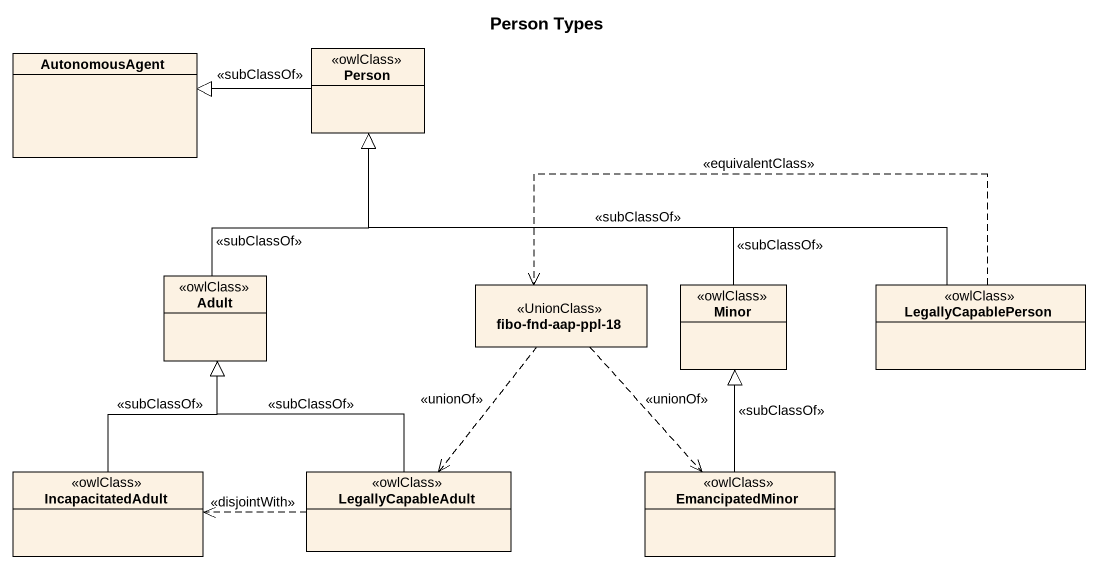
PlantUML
@startuml
title Person Types
hide circle
hide empty members
class AutonomousAgent
class "Person" as Person_ <<owlClass>>
class Adult <<owlClass>>
class "fibo-fnd-aap-ppl-18" as fibo_fnd_aap_ppl_18 <<UnionClass>>
class Minor <<owlClass>>
class LegallyCapablePerson <<owlClass>>
class IncapacitatedAdult <<owlClass>>
class LegallyCapableAdult <<owlClass>>
class EmancipatedMinor <<owlClass>>
Person_ -left-|> AutonomousAgent : <<subClassOf>>
Adult -up-|> Person_ : <<subClassOf>>
fibo_fnd_aap_ppl_18 ..> LegallyCapableAdult : <<unionOf>>
fibo_fnd_aap_ppl_18 ..> EmancipatedMinor : <<unionOf>>
Minor -up-|> Person_ : <<subClassOf>>
LegallyCapablePerson -left-|> Person_ : <<subClassOf>>
LegallyCapablePerson .left.> fibo_fnd_aap_ppl_18 : <<equivalentClass>>
IncapacitatedAdult -up-|> Adult : <<subClassOf>>
LegallyCapableAdult -up-|> Adult : <<subClassOf>>
LegallyCapableAdult .left.> IncapacitatedAdult : <<disjointWith>>
EmancipatedMinor -up-|> Minor : <<subClassOf>>
@enduml
